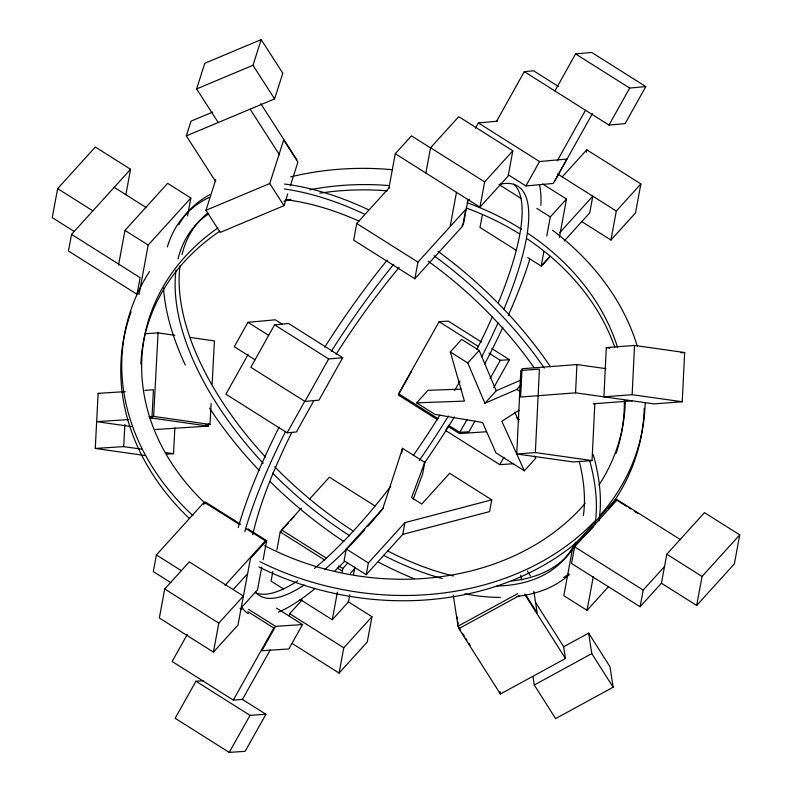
<?xml version="1.0" encoding="UTF-8"?>
<svg xmlns="http://www.w3.org/2000/svg" width="792" height="792" viewBox="0 0 792 792"><rect width="100%" height="100%" fill="white"/><g stroke="black" fill="none" stroke-linecap="round" stroke-linejoin="round"><path stroke-width="1.19" d="M516.75 453.994L520.809 370.498L539.411 369.082L535.352 452.578L516.75 453.994L573.438 461.983L592.04 460.568L594.792 404.088M576.932 364.567L522.007 368.745L520.631 397.02L575.556 392.842L576.932 364.567L605.88 368.646M606.296 347.609L603.9 396.841L632.135 394.693L682.249 401.752L684.644 352.519L634.531 345.46L606.296 347.609L609.969 348.124M632.135 394.693L634.531 345.46M145.085 455.529L95.268 448.45L98.119 393.367L125.166 391.624M95.268 448.45L123.691 446.619L124.869 424.462M149.49 418.245L151.945 418.087L153.45 389.803L144.837 390.357M148.955 416.721L153.638 416.414L158.063 332.897L174.854 335.283M166.409 454.163L173.517 453.697L174.883 427.848M155.45 429.502L208.306 426.096L208.445 423.641M205.316 424.73L209.999 424.423L211.108 403.544M212.147 383.892L214.424 340.906L190.436 337.491M125.869 194.654L130.571 169.28L95.327 147.045L57.628 188.625L52.252 217.622L74.022 231.353M71.547 234.382L68.459 251.034L137.036 294.307L140.125 277.655L71.547 234.382L130.571 169.28M118.523 265.172L124.978 230.393L167.627 183.348L190.842 198.01L187.506 215.998M190.842 198.01L148.193 245.045L139.085 294.218L137.065 292.951M239.451 524.472L204.188 502.217L156.39 554.935L153.311 571.586L170.943 582.714M213.434 652.123L218.81 623.126L243.372 596.029L189.278 561.894L164.716 588.991L159.34 617.988L213.434 652.123L237.996 625.027L250.46 558.509L266.637 540.659L247.975 528.878M203.742 504.603L204.188 502.217M261.746 567.042L257.529 589.832L241.342 607.682M263.083 559.845L266.637 540.659M272.864 571.537L271.082 581.13L283.526 588.981M276.863 549.945L280.2 531.957L288.288 523.027M281.17 532.264L281.606 529.888L301.386 508.078M389.713 187.14L356.756 223.493L353.668 240.154L414.86 278.764L462.657 226.057L465.736 209.405L417.948 262.112L414.86 278.764M289.238 616.077L289.684 613.671L302.118 599.96M388.832 188.496L395.277 153.717L411.464 135.868L431.165 148.302M300.128 599.455L332.284 619.75L337.392 592.159M413.226 499.128L422.591 474.131L424.769 462.38L402.534 448.341L382.793 508.672L346.252 548.985L344.075 560.736L366.201 574.695L402.742 534.392L404.92 522.631L491.753 499.851L489.575 511.602L402.742 534.392M342.144 572.072L342.807 568.498L347.747 563.053M425.878 173.022L430.561 147.757L458.736 116.671L512.83 150.807L508.147 176.081L479.972 207.157L395.277 153.717M349.797 594.703L348.46 601.9L332.284 619.75M353.578 574.309L354.905 567.112M292.288 643.54L339.095 673.071L343.777 647.807L371.963 616.721L348.034 601.623M366.201 574.695L368.379 562.944L404.92 522.631M401.663 453.044L402.534 448.341M371.963 616.721L367.27 641.995L339.095 673.071M450.252 225.918L456.469 192.337M467.993 199.673L463.548 223.661L461.924 225.443M479.972 207.157L484.654 181.893L512.83 150.807M482.229 215.464L480.002 227.452L516.305 250.361M527.719 257.558L541.203 266.072L543.866 251.678M546.757 236.085L550.311 216.899L566.498 199.049L542.639 183.992M559.38 237.422L566.498 199.049M586.327 152.213L586.783 149.797L640.876 183.932L635.501 212.929L610.939 240.016L581.813 221.641M610.939 240.016L616.315 211.028L640.876 183.932M626.69 506.464L615.582 499.455L572.933 546.5L563.815 595.673L587.04 610.325L608.365 586.803M680.645 539.768L617.265 499.772L574.616 546.817L571.527 563.468L640.104 606.741L661.429 583.219L666.805 554.222L704.504 512.642L739.748 534.877L734.372 563.874L696.673 605.454L661.429 583.219M587.04 610.325L593.267 576.744M640.104 606.741L643.193 590.08L664.518 566.567M696.673 605.454L702.049 576.457L739.748 534.877M218.216 122.522L196.614 88.932L204.821 63.241L261.192 39.6L282.803 73.201L274.596 98.881L186.328 135.897L215.691 181.556M186.328 135.897L191.04 121.146L212.682 112.068M287.743 193.901L283.982 205.672L220.206 232.422L205.96 210.286L215.751 179.675M196.614 88.932L252.985 65.291L261.192 39.6M205.96 210.286L269.745 183.536L283.665 139.976L297.901 162.113L290.377 185.655M424.769 462.38L411.573 497.604L421.78 504.049L449.668 473.289L491.753 499.851M282.536 324.393L275.269 319.81L247.926 322.304L234.293 346.708L255.044 359.796M248.144 354.41L225.928 394.198L287.12 432.818L296.386 431.967L313.8 400.782M274.567 324.819L250.836 367.3L304.93 401.435L318.988 400.148L342.708 357.667L288.625 323.532L274.567 324.819L328.66 358.954L342.708 357.667M287.12 432.818L304.534 401.633M304.93 401.435L328.66 358.954M475.388 128.235L478.348 122.928L497.376 121.186M496.683 121.107L524.304 71.636L533.57 70.795L558.459 86.496M554.905 90.951L575.586 53.925L591.713 52.45L645.807 86.585L625.126 123.611L608.998 125.086L524.304 71.636M525.918 185.942L539.54 161.548L566.894 159.043L553.262 183.437L525.918 185.942L508.286 174.814M557.281 160.796L585.506 110.256M554.529 181.457L592.366 113.711M608.998 125.086L629.68 88.061L645.807 86.585M187.219 634.57L172.112 661.459L233.313 700.078L242.441 699.455L270.24 649.984M203.287 680.734L195.941 681.229L175.131 718.265L229.225 752.4L245.124 751.321L265.934 714.285L242.015 699.188M481.447 342.025L448.262 321.087L439.124 321.7L398.633 393.772L438.045 418.641M411.365 371.616L398.257 394.96L437.669 419.829M233.313 700.078L273.804 628.016L247.866 611.652M302.554 624.542L275.576 626.363L261.865 650.767L288.842 648.945L302.554 624.542L276.626 608.177M229.225 752.4L250.034 715.364L265.934 714.285M447.45 427.333L445.658 430.521L499.752 464.656L513.612 463.716M448.421 425.185L459.825 432.382L467.082 419.483M490.05 378.606L500.316 360.32L509.454 359.707L493.743 387.664M475.002 421.007L468.963 431.769L459.825 432.382M499.752 464.656L503.93 457.222M562.221 176.893L586.783 149.797M225.007 585.367L265.379 540.837L245.668 528.403M309.623 498.99L329.403 477.17L375.032 505.969M290.713 520.354L293.951 516.78M233.452 589.298L247.46 573.853M450.321 351.945L461.667 339.422L479.15 350.46L496.228 390.743L484.882 403.257L467.805 362.974L450.321 351.945L464.419 401.118L416.651 402.831L428.007 390.317L461.073 389.129M559.855 232.551L592.812 196.198L589.733 212.85L564.191 241.025M541.203 266.072L550.103 256.252M541.936 265.558L549.351 257.38M467.805 362.974L479.15 350.46M484.882 403.257L516.869 389.407L520.928 384.942M350.43 573.339L355.37 567.884M416.651 402.831L434.957 414.384L482.566 422.502L495.96 452.875L524.363 470.804L535.709 458.281L534.689 456.034M519.106 410.197L501.821 421.255L524.363 470.804M460.578 630.214L458.023 626.195L517.671 593.634M535.323 602.108L563.666 646.747L565.468 658.518L500.405 694.03L458.875 628.63L519.601 595.485M563.686 646.737L588.644 633.115L609.988 666.735L613.127 687.228L555.618 718.611L534.273 685.001L532.976 676.566M534.273 685.001L591.792 653.608L588.644 633.115M496.228 390.743L520.502 380.239M680.962 352.806L684.644 352.519M593.188 403.801L632.244 400.831M682.249 401.752L654.014 403.9L575.556 392.842M486.417 431.749L459.449 433.57L448.034 426.373M146.352 333.65L158.063 332.897M128.591 419.592L96.624 421.651L131.403 426.591M535.352 452.578L592.04 460.568M98.119 393.367L100.525 393.703M153.638 416.414L209.999 424.423M151.945 418.087L208.306 426.096M123.691 446.619L141.926 449.212M166.231 452.668L173.517 453.697M575.586 53.925L629.68 88.061M478.348 122.928L539.54 161.548M557.548 173.943L616.315 211.028M499.485 184.823L521.275 198.574M536.827 208.385L550.311 216.899M430.561 147.757L484.654 181.893M356.756 223.493L417.948 262.112M491.822 348.579L509.454 359.707M439.124 321.7L478.536 346.579M488.912 353.123L500.316 360.32M516.869 389.407L519.958 391.357M516.344 417.572L519.463 419.542M628.709 507.741L630.729 509.018M634.768 511.563L637.798 513.473M114.197 187.348L146.401 207.672M666.805 554.222L702.049 576.457M124.978 230.393L148.193 245.045M57.628 188.625L92.872 210.86M247.926 322.304L268.666 335.402M574.616 546.817L643.193 590.08M572.933 546.5L574.952 547.777M346.252 548.985L368.379 562.944M281.606 529.888L326.205 558.033M338.659 565.884L342.807 568.498M280.2 531.957L324.799 560.102M337.243 567.953L341.392 570.577M205.445 502.039L240.709 524.294M289.684 613.671L343.777 647.807M248.609 609.345L275.576 626.363M156.39 554.935L181.289 570.646M164.716 588.991L218.81 623.126M195.941 681.229L250.034 715.364M252.985 65.291L274.596 98.881M260.825 103.742L296.861 159.766M250.114 109.147L279.477 154.806M269.745 183.536L283.982 205.672M591.792 653.608L613.127 687.228M527.353 571.032L530.551 576.061M525.65 594.703L537.154 612.83L533.848 591.258M524.601 594.149L565.468 658.518M462.498 633.234L464.419 636.263M465.696 638.273L466.973 640.283M468.894 643.302L470.171 645.322M514.711 412.117L518.809 421.126M520.7 575.101L521.433 579.893M500.039 691.673L500.405 694.03M457.073 616.859L457.43 619.215M457.786 621.562L458.152 623.918M458.509 626.274L458.875 628.63M453.252 595.03L458.023 626.195M241.758 609.553A263.291 69.637 -57.7 0 1 240.016 608.335M238.194 527.62A263.291 69.637 -57.7 0 1 279.13 427.145M324.72 347.213A263.291 69.637 -57.7 0 1 387.149 260.162M513.731 184.051A241.996 64.004 -57.7 0 1 498.326 302.722M492.406 316.592A241.996 64.004 -57.7 0 1 476.853 349.421M460.013 380.992A241.996 64.004 -57.7 0 1 454.529 390.624M439.877 415.087A241.996 64.004 -57.7 0 1 413.355 455.4M390.773 486.288A241.996 64.004 -57.7 0 1 314.414 568.448M297.643 580.873A241.996 64.004 -57.7 0 1 255.925 592.931M568.715 573.992A263.291 140.273 42.2 0 1 563.657 577.556M178.784 224.839A263.291 140.273 42.2 0 1 209.801 194.693M284.477 184.061A263.291 140.273 42.2 0 1 368.339 209.682M438.045 251.381A263.291 140.273 42.2 0 1 550.48 366.765M593.218 454.598A263.291 140.273 42.2 0 1 598.93 520.898M575.527 545.104A248.747 132.531 42.2 0 1 511.612 580.962M453.331 575.982A248.747 132.531 42.2 0 1 387.803 551.044M353.668 531.343A248.747 132.531 42.2 0 1 274.794 466.844M265.538 457.113A248.747 132.531 42.2 0 1 179.992 265.716M182.011 254.638A248.747 132.531 42.2 0 1 207.732 213.048M644.193 408.316A263.291 211.642 10.5 0 1 608.731 508.791M593.851 526.353A263.291 211.642 10.5 0 1 258.905 566.943M189.159 518.305A263.291 211.642 10.5 0 1 131.116 311.82M140.837 364.072A243.283 195.565 10.5 0 1 219.879 231.165M283.942 201.237A243.283 195.565 10.5 0 1 290.961 199.247M319.8 193.189A243.283 195.565 10.5 0 1 387.417 190.842M466.27 208.029A243.283 195.565 10.5 0 1 519.542 233.897M526.918 238.659A243.283 195.565 10.5 0 1 614.75 347.193M624.343 400.633A243.283 195.565 10.5 0 1 616.008 453.44M569.468 574.467A263.291 140.273 42.2 0 1 516.78 596.465M500.386 597.396A263.291 140.273 42.2 0 1 464.963 593.881M414.028 578.655A263.291 140.273 42.2 0 1 378.467 562.082M343.738 541.431A263.291 140.273 42.2 0 1 270.181 481.645M259.083 470.329A263.291 140.273 42.2 0 1 209.583 408.157M185.318 365.023A263.291 140.273 42.2 0 1 163.508 288.07M167.399 246.896A263.291 140.273 42.2 0 1 208.93 197.525M284.338 188.981A263.291 140.273 42.2 0 1 364.35 214.088M434.046 255.786A263.291 140.273 42.2 0 1 544.351 368.052M589.842 461.261A263.291 140.273 42.2 0 1 595.129 524.027M575.556 542.273A248.747 132.531 42.2 0 1 496.861 586.031M442.213 578.556A248.747 132.531 42.2 0 1 383.803 555.449M349.668 535.758A248.747 132.531 42.2 0 1 272.507 472.992M263.221 463.33A248.747 132.531 42.2 0 1 175.992 270.122M178.022 259.043A248.747 132.531 42.2 0 1 208.781 213.751M285.655 199.693A248.747 132.531 42.2 0 1 358.954 221.067M428.175 261.241A248.747 132.531 42.2 0 1 533.907 367.438M579.259 461.291A248.747 132.531 42.2 0 1 583.397 515.691M539.54 185.18A263.291 69.637 -57.7 0 1 540.847 205.326M529.818 259.192A263.291 69.637 -57.7 0 1 508.325 315.355M502.93 327.225A263.291 69.637 -57.7 0 1 484.645 364.023M454.42 417.008A263.291 69.637 -57.7 0 1 424.284 463.241M344.411 561.528A263.291 69.637 -57.7 0 1 334.561 571.22M314.394 589.08A263.291 69.637 -57.7 0 1 278.457 612.157M248.312 613.691A263.291 69.637 -57.7 0 1 241.461 606.514M244.758 531.759A263.291 69.637 -57.7 0 1 285.684 431.284M331.284 351.351A263.291 69.637 -57.7 0 1 393.703 264.3M499.118 184.457A241.996 64.004 -57.7 0 1 503.91 309.236M498.029 322.849A241.996 64.004 -57.7 0 1 481.704 356.905M448.381 416.067A241.996 64.004 -57.7 0 1 419.206 460.548M383.516 507.88A241.996 64.004 -57.7 0 1 367.943 526.264M364.508 530.135A241.996 64.004 -57.7 0 1 324.918 569.299M304.207 585.011A241.996 64.004 -57.7 0 1 255.41 591.99M252.717 534.748A241.996 64.004 -57.7 0 1 291.644 432.739M336.095 354.272A241.996 64.004 -57.7 0 1 399.118 267.488M467.706 200.515A241.996 64.004 -57.7 0 1 469.527 199.238M645.173 403.019A263.291 211.642 10.5 0 1 600.583 514.77M594.832 521.067A263.291 211.642 10.5 0 1 259.895 561.657M192.862 515.582A263.291 211.642 10.5 0 1 149.48 271.537M290.634 176.913A263.291 211.642 10.5 0 1 392.426 169.716M552.519 230.215A263.291 211.642 10.5 0 1 637.283 346.163M625.294 401.425A243.283 195.565 10.5 0 1 598.999 485.031M585.209 503.385A243.283 195.565 10.5 0 1 264.716 545.668M205.385 503.583A243.283 195.565 10.5 0 1 217.909 227.908M309.87 189.803A243.283 195.565 10.5 0 1 388.397 185.546M467.25 202.742A243.283 195.565 10.5 0 1 521.582 229.274M527.898 233.373A243.283 195.565 10.5 0 1 617.621 347.638"/></g></svg>
